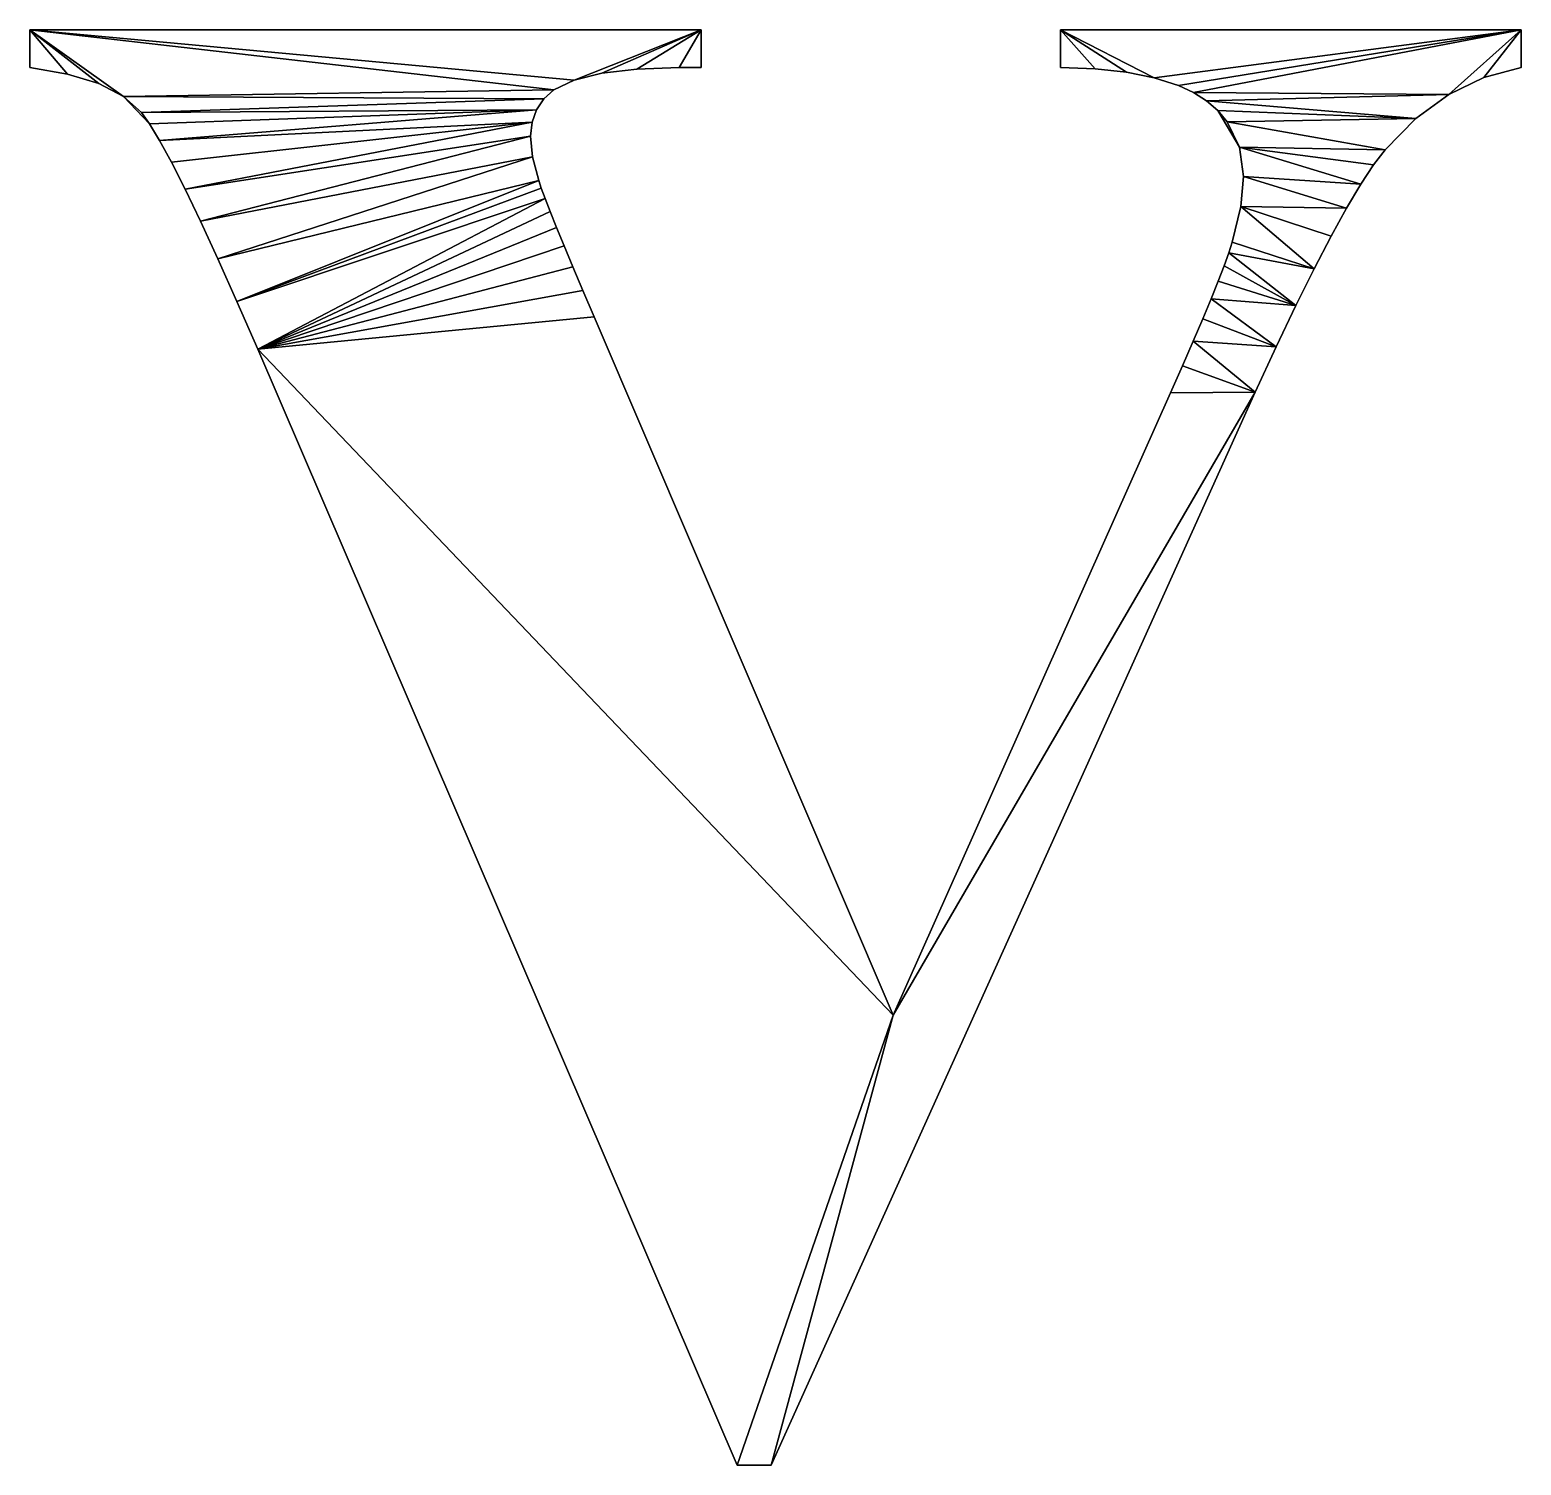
# Model space of a CAD drawing. Header units: metres. Extents: x 0.012 to 1.003, y -0.021 to 0.933.
import ezdxf

# ---------------------------------------------------------------- set-up
doc = ezdxf.new("R2010")
doc.units = ezdxf.units.M

msp = doc.modelspace()

# ---------------------------------------------------------------- meshes
at = {"layer": 'Armanisoft_0', "linetype": 'CONTINUOUS'}
mesh = msp.add_polyface(dxfattribs=at)
corners = [(1.003166, 0.932927), (1.003166, 0.907774), (0.978394, 0.901248), (0.955053, 0.889974), (0.933141, 0.873953), (0.91266, 0.853185), (0.90506, 0.843141), (0.896549, 0.830207), (0.887125, 0.814384), (0.876788, 0.795673), (0.86554, 0.774072), (0.853379, 0.749582), (0.840306, 0.722203), (0.826321, 0.691935), (0.504651, -0.021341), (0.481941, -0.021341), (0.163274, 0.720626), (0.149411, 0.752414), (0.136747, 0.780742), (0.125283, 0.805609), (0.115017, 0.827015), (0.105951, 0.84496), (0.098084, 0.859444), (0.091415, 0.870468), (0.085946, 0.878031), (0.074006, 0.888638), (0.057666, 0.897131), (0.036925, 0.90351), (0.011784, 0.907774), (0.011784, 0.932927), (0.458079, 0.932927), (0.458079, 0.907774), (0.443538, 0.907774), (0.415326, 0.906846), (0.392025, 0.904061), (0.373634, 0.899419), (0.360154, 0.892921), (0.353379, 0.886941), (0.34854, 0.879819), (0.345636, 0.871556), (0.344668, 0.862152), (0.346013, 0.848482), (0.350047, 0.832684), (0.351798, 0.82758), (0.354364, 0.820699), (0.357745, 0.812041), (0.36194, 0.801607), (0.366949, 0.789395), (0.372772, 0.775407), (0.37941, 0.759642), (0.386862, 0.7421), (0.58578, 0.277767), (0.770153, 0.691592), (0.778091, 0.709496), (0.785224, 0.725863), (0.791551, 0.740693), (0.797073, 0.753987), (0.801789, 0.765744), (0.8057, 0.775965), (0.808805, 0.784649), (0.811104, 0.791797), (0.816795, 0.815468), (0.818691, 0.835444), (0.815935, 0.854823), (0.807667, 0.8718), (0.80151, 0.879223), (0.794065, 0.885712), (0.785331, 0.891268), (0.775309, 0.895891), (0.759289, 0.90109), (0.740872, 0.904804), (0.720056, 0.907032), (0.696841, 0.907774), (0.696841, 0.932927), (1.003166, 0.932927), (0.507475, 2.047373), (-1.084105, -0.339997), (2.099055, -0.339997), (1.003166, 0.932927, 0.229421), (1.003166, 0.907774, 0.229421), (0.978394, 0.901248, 0.229421), (0.955053, 0.889974, 0.229421), (0.933141, 0.873953, 0.229421), (0.91266, 0.853185, 0.229421), (0.90506, 0.843141, 0.229421), (0.896549, 0.830207, 0.229421), (0.887125, 0.814384, 0.229421), (0.876788, 0.795673, 0.229421), (0.86554, 0.774072, 0.229421), (0.853379, 0.749582, 0.229421), (0.840306, 0.722203, 0.229421), (0.826321, 0.691935, 0.229421), (0.504651, -0.021341, 0.229421), (0.481941, -0.021341, 0.229421), (0.163274, 0.720626, 0.229421), (0.149411, 0.752414, 0.229421), (0.136747, 0.780742, 0.229421), (0.125283, 0.805609, 0.229421), (0.115017, 0.827015, 0.229421), (0.105951, 0.84496, 0.229421), (0.098084, 0.859444, 0.229421), (0.091415, 0.870468, 0.229421), (0.085946, 0.878031, 0.229421), (0.074006, 0.888638, 0.229421), (0.057666, 0.897131, 0.229421), (0.036925, 0.90351, 0.229421), (0.011784, 0.907774, 0.229421), (0.011784, 0.932927, 0.229421), (0.458079, 0.932927, 0.229421), (0.458079, 0.907774, 0.229421), (0.443538, 0.907774, 0.229421), (0.415326, 0.906846, 0.229421), (0.392025, 0.904061, 0.229421), (0.373634, 0.899419, 0.229421), (0.360154, 0.892921, 0.229421), (0.353379, 0.886941, 0.229421), (0.34854, 0.879819, 0.229421), (0.345636, 0.871556, 0.229421), (0.344668, 0.862152, 0.229421), (0.346013, 0.848482, 0.229421), (0.350047, 0.832684, 0.229421), (0.351798, 0.82758, 0.229421), (0.354364, 0.820699, 0.229421), (0.357745, 0.812041, 0.229421), (0.36194, 0.801607, 0.229421), (0.366949, 0.789395, 0.229421), (0.372772, 0.775407, 0.229421), (0.37941, 0.759642, 0.229421), (0.386862, 0.7421, 0.229421), (0.58578, 0.277767, 0.229421), (0.770153, 0.691592, 0.229421), (0.778091, 0.709496, 0.229421), (0.785224, 0.725863, 0.229421), (0.791551, 0.740693, 0.229421), (0.797073, 0.753987, 0.229421), (0.801789, 0.765744, 0.229421), (0.8057, 0.775965, 0.229421), (0.808805, 0.784649, 0.229421), (0.811104, 0.791797, 0.229421), (0.816795, 0.815468, 0.229421), (0.818691, 0.835444, 0.229421), (0.815935, 0.854823, 0.229421), (0.807667, 0.8718, 0.229421), (0.80151, 0.879223, 0.229421), (0.794065, 0.885712, 0.229421), (0.785331, 0.891268, 0.229421), (0.775309, 0.895891, 0.229421), (0.759289, 0.90109, 0.229421), (0.740872, 0.904804, 0.229421), (0.720056, 0.907032, 0.229421), (0.696841, 0.907774, 0.229421), (0.696841, 0.932927, 0.229421), (1.003166, 0.932927, 0.229421), (0.507475, 2.047373, 0.229421), (-1.084105, -0.339997, 0.229421), (2.099055, -0.339997, 0.229421), (1.003166, 0.932927), (1.003166, 0.932927, 0.229421), (1.003166, 0.907774), (1.003166, 0.907774, 0.229421), (0.978394, 0.901248), (0.978394, 0.901248, 0.229421), (0.955053, 0.889974), (0.955053, 0.889974, 0.229421), (0.933141, 0.873953), (0.933141, 0.873953, 0.229421), (0.91266, 0.853185), (0.91266, 0.853185, 0.229421), (0.90506, 0.843141), (0.90506, 0.843141, 0.229421), (0.896549, 0.830207), (0.896549, 0.830207, 0.229421), (0.887125, 0.814384), (0.887125, 0.814384, 0.229421), (0.876788, 0.795673), (0.876788, 0.795673, 0.229421), (0.86554, 0.774072), (0.86554, 0.774072, 0.229421), (0.853379, 0.749582), (0.853379, 0.749582, 0.229421), (0.840306, 0.722203), (0.840306, 0.722203, 0.229421), (0.826321, 0.691935), (0.826321, 0.691935, 0.229421), (0.504651, -0.021341), (0.504651, -0.021341, 0.229421), (0.481941, -0.021341), (0.481941, -0.021341, 0.229421), (0.163274, 0.720626), (0.163274, 0.720626, 0.229421), (0.149411, 0.752414), (0.149411, 0.752414, 0.229421), (0.136747, 0.780742), (0.136747, 0.780742, 0.229421), (0.125283, 0.805609), (0.125283, 0.805609, 0.229421), (0.115017, 0.827015), (0.115017, 0.827015, 0.229421), (0.105951, 0.84496), (0.105951, 0.84496, 0.229421), (0.098084, 0.859444), (0.098084, 0.859444, 0.229421), (0.091415, 0.870468), (0.091415, 0.870468, 0.229421), (0.085946, 0.878031), (0.085946, 0.878031, 0.229421), (0.074006, 0.888638), (0.074006, 0.888638, 0.229421), (0.057666, 0.897131), (0.057666, 0.897131, 0.229421), (0.036925, 0.90351), (0.036925, 0.90351, 0.229421), (0.011784, 0.907774), (0.011784, 0.907774, 0.229421), (0.011784, 0.932927), (0.011784, 0.932927, 0.229421), (0.458079, 0.932927), (0.458079, 0.932927, 0.229421), (0.458079, 0.907774), (0.458079, 0.907774, 0.229421), (0.443538, 0.907774), (0.443538, 0.907774, 0.229421), (0.415326, 0.906846), (0.415326, 0.906846, 0.229421), (0.392025, 0.904061), (0.392025, 0.904061, 0.229421), (0.373634, 0.899419), (0.373634, 0.899419, 0.229421), (0.360154, 0.892921), (0.360154, 0.892921, 0.229421), (0.353379, 0.886941), (0.353379, 0.886941, 0.229421), (0.34854, 0.879819), (0.34854, 0.879819, 0.229421), (0.345636, 0.871556), (0.345636, 0.871556, 0.229421), (0.344668, 0.862152), (0.344668, 0.862152, 0.229421), (0.346013, 0.848482), (0.346013, 0.848482, 0.229421), (0.350047, 0.832684), (0.350047, 0.832684, 0.229421), (0.351798, 0.82758), (0.351798, 0.82758, 0.229421), (0.354364, 0.820699), (0.354364, 0.820699, 0.229421), (0.357745, 0.812041), (0.357745, 0.812041, 0.229421), (0.36194, 0.801607), (0.36194, 0.801607, 0.229421), (0.366949, 0.789395), (0.366949, 0.789395, 0.229421), (0.372772, 0.775407), (0.372772, 0.775407, 0.229421), (0.37941, 0.759642), (0.37941, 0.759642, 0.229421), (0.386862, 0.7421), (0.386862, 0.7421, 0.229421), (0.58578, 0.277767), (0.58578, 0.277767, 0.229421), (0.770153, 0.691592), (0.770153, 0.691592, 0.229421), (0.778091, 0.709496), (0.778091, 0.709496, 0.229421), (0.785224, 0.725863), (0.785224, 0.725863, 0.229421), (0.791551, 0.740693), (0.791551, 0.740693, 0.229421), (0.797073, 0.753987), (0.797073, 0.753987, 0.229421), (0.801789, 0.765744), (0.801789, 0.765744, 0.229421), (0.8057, 0.775965), (0.8057, 0.775965, 0.229421), (0.808805, 0.784649), (0.808805, 0.784649, 0.229421), (0.811104, 0.791797), (0.811104, 0.791797, 0.229421), (0.816795, 0.815468), (0.816795, 0.815468, 0.229421), (0.818691, 0.835444), (0.818691, 0.835444, 0.229421), (0.815935, 0.854823), (0.815935, 0.854823, 0.229421), (0.807667, 0.8718), (0.807667, 0.8718, 0.229421), (0.80151, 0.879223), (0.80151, 0.879223, 0.229421), (0.794065, 0.885712), (0.794065, 0.885712, 0.229421), (0.785331, 0.891268), (0.785331, 0.891268, 0.229421), (0.775309, 0.895891), (0.775309, 0.895891, 0.229421), (0.759289, 0.90109), (0.759289, 0.90109, 0.229421), (0.740872, 0.904804), (0.740872, 0.904804, 0.229421), (0.720056, 0.907032), (0.720056, 0.907032, 0.229421), (0.696841, 0.907774), (0.696841, 0.907774, 0.229421), (0.696841, 0.932927), (0.696841, 0.932927, 0.229421)]
mesh.append_faces([[corners[k] for k in face] for face in [(2, 0, 1), (3, 0, 2), (25, 24, 23), (29, 25, 26), (29, 26, 27), (29, 27, 28), (32, 30, 31), (33, 30, 32), (34, 30, 33), (35, 29, 30), (35, 30, 34), (36, 25, 29), (36, 29, 35), (37, 24, 25), (37, 25, 36), (38, 22, 23), (38, 23, 24), (38, 24, 37), (39, 20, 21), (39, 21, 22), (39, 22, 38), (40, 19, 20), (40, 20, 39), (41, 18, 19), (41, 19, 40), (42, 17, 18), (42, 18, 41), (43, 17, 42), (44, 16, 17), (44, 17, 43), (45, 16, 44), (46, 16, 45), (47, 16, 46), (48, 16, 47), (49, 16, 48), (50, 16, 49), (51, 14, 15), (51, 15, 16), (51, 16, 50), (52, 13, 51), (53, 13, 52), (54, 12, 13), (54, 13, 53), (55, 12, 54), (56, 11, 12), (56, 12, 55), (57, 11, 56), (58, 11, 57), (59, 10, 11), (59, 11, 58), (60, 10, 59), (61, 8, 9), (61, 9, 10), (61, 10, 60), (62, 7, 8), (62, 8, 61), (63, 5, 6), (63, 6, 7), (63, 7, 62), (64, 4, 5), (64, 5, 63), (65, 4, 64), (65, 64, 63), (66, 3, 4), (66, 4, 65), (67, 0, 3), (67, 3, 66), (68, 0, 67), (69, 0, 68), (73, 0, 69), (73, 69, 70), (73, 70, 71), (73, 71, 72), (13, 14, 51), (80, 79, 78), (81, 80, 78), (103, 101, 102), (107, 104, 103), (107, 105, 104), (107, 106, 105), (110, 109, 108), (111, 110, 108), (112, 111, 108), (113, 108, 107), (113, 112, 108), (114, 107, 103), (114, 113, 107), (115, 103, 102), (115, 114, 103), (116, 101, 100), (116, 102, 101), (116, 115, 102), (117, 99, 98), (117, 100, 99), (117, 116, 100), (118, 98, 97), (118, 117, 98), (119, 97, 96), (119, 118, 97), (120, 96, 95), (120, 119, 96), (121, 120, 95), (122, 95, 94), (122, 121, 95), (123, 122, 94), (124, 123, 94), (125, 124, 94), (126, 125, 94), (127, 126, 94), (128, 127, 94), (129, 93, 92), (129, 94, 93), (129, 128, 94), (130, 129, 91), (131, 130, 91), (132, 91, 90), (132, 131, 91), (133, 132, 90), (134, 90, 89), (134, 133, 90), (135, 134, 89), (136, 135, 89), (137, 89, 88), (137, 136, 89), (138, 137, 88), (139, 87, 86), (139, 88, 87), (139, 138, 88), (140, 86, 85), (140, 139, 86), (141, 84, 83), (141, 85, 84), (141, 140, 85), (142, 83, 82), (142, 141, 83), (143, 142, 82), (143, 141, 142), (144, 82, 81), (144, 143, 82), (145, 81, 78), (145, 144, 81), (146, 145, 78), (147, 146, 78), (151, 147, 78), (151, 148, 147), (151, 149, 148), (151, 150, 149), (91, 129, 92), (158, 156, 157, 159), (160, 158, 159, 161), (162, 160, 161, 163), (164, 162, 163, 165), (166, 164, 165, 167), (168, 166, 167, 169), (170, 168, 169, 171), (172, 170, 171, 173), (174, 172, 173, 175), (176, 174, 175, 177), (178, 176, 177, 179), (180, 178, 179, 181), (182, 180, 181, 183), (184, 182, 183, 185), (186, 184, 185, 187), (188, 186, 187, 189), (190, 188, 189, 191), (192, 190, 191, 193), (194, 192, 193, 195), (196, 194, 195, 197), (198, 196, 197, 199), (200, 198, 199, 201), (202, 200, 201, 203), (204, 202, 203, 205), (206, 204, 205, 207), (208, 206, 207, 209), (210, 208, 209, 211), (212, 210, 211, 213), (214, 212, 213, 215), (216, 214, 215, 217), (218, 216, 217, 219), (220, 218, 219, 221), (222, 220, 221, 223), (224, 222, 223, 225), (226, 224, 225, 227), (228, 226, 227, 229), (230, 228, 229, 231), (232, 230, 231, 233), (234, 232, 233, 235), (236, 234, 235, 237), (238, 236, 237, 239), (240, 238, 239, 241), (242, 240, 241, 243), (244, 242, 243, 245), (246, 244, 245, 247), (248, 246, 247, 249), (250, 248, 249, 251), (252, 250, 251, 253), (254, 252, 253, 255), (256, 254, 255, 257), (258, 256, 257, 259), (260, 258, 259, 261), (262, 260, 261, 263), (264, 262, 263, 265), (266, 264, 265, 267), (268, 266, 267, 269), (270, 268, 269, 271), (272, 270, 271, 273), (274, 272, 273, 275), (276, 274, 275, 277), (278, 276, 277, 279), (280, 278, 279, 281), (282, 280, 281, 283), (284, 282, 283, 285), (286, 284, 285, 287), (288, 286, 287, 289), (290, 288, 289, 291), (292, 290, 291, 293), (294, 292, 293, 295), (296, 294, 295, 297), (298, 296, 297, 299), (300, 298, 299, 301), (302, 300, 301, 303), (156, 302, 303, 157)]])

doc.saveas('drawing.dxf')
